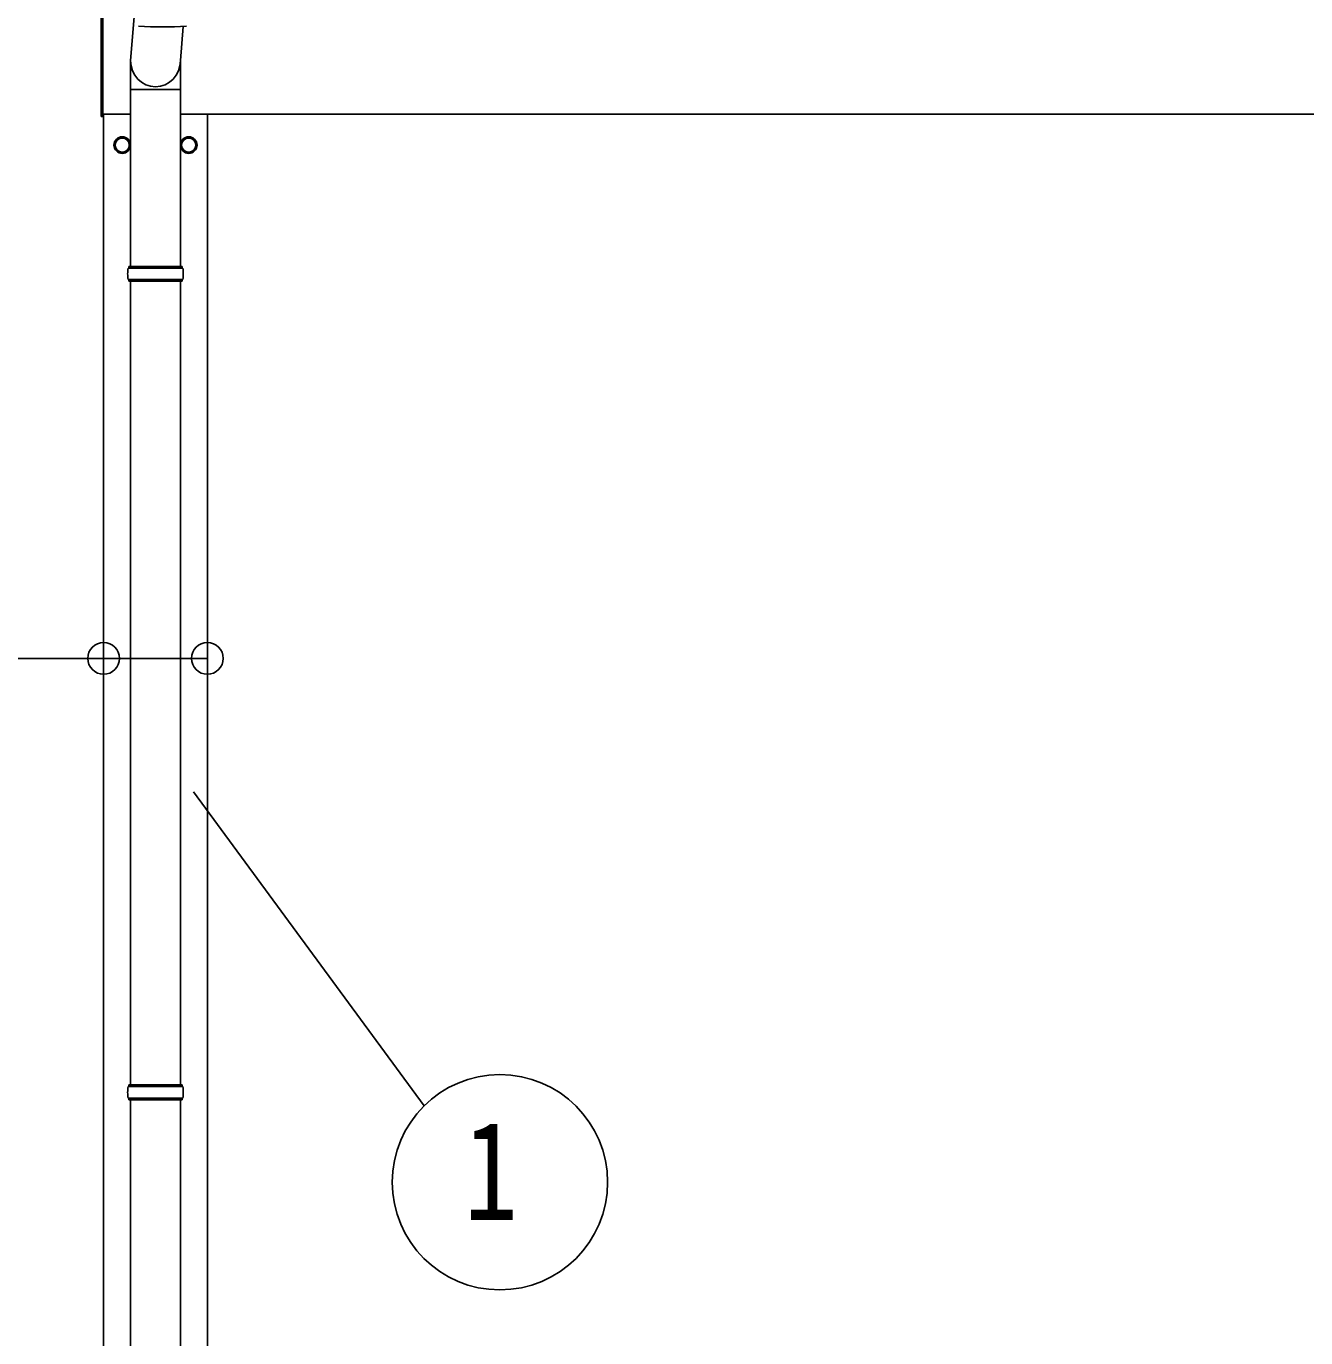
# Model space of a CAD drawing. Units: millimetres, scale not verified. Extents: x -18922 to 18922, y -13365 to 13365.
# Drawn here: x -16580 to -15039, y -5032 to -3453 of the extents above; entities that cross this region are included whole.
import ezdxf
from ezdxf.enums import TextEntityAlignment as Align

# ---------------------------------------------------------------- set-up
doc = ezdxf.new("R2010")
doc.units = ezdxf.units.MM
doc.header["$LTSCALE"] = 50
for name, color, linetype in [('0-5_YKK_13', 4, 'Continuous'), ('0-6_YKK_A1', 4, 'Continuous'), ('0-7_YKK_D', 6, 'Continuous')]:
    doc.layers.add(name, color=color, linetype=linetype)
doc.styles.add('ＭＳ ゴシック', font='')
doc.styles.get('ＭＳ ゴシック').set_extended_font_data('MS Gothic')

msp = doc.modelspace()

# ---------------------------------------------------------------- linework, layer by layer
at = {"layer": '0-5_YKK_13'}
for p, q in [((-16489.41, -3561.62), (-16489.41, -3340.76)), ((-16487.41, -3340.76), (-16487.41, -3561.62)), ((-16447.41, -3417.09), (-16453.97, -3494.4)), ((-16390.42, -3453.25), (-16393.85, -3494.4)), ((-16454.06, -3529.07), (-16454.06, -3494.4)), ((-16393.76, -3529.07), (-16393.76, -3494.4)), ((-16454.06, -3529.07), (-16423.91, -3529.07)), ((-16453.91, -3529.07), (-16453.91, -3742.13)), ((-16393.76, -3529.07), (-16423.91, -3529.07)), ((-16393.91, -3529.07), (-16393.91, -3742.13)), ((-16487.41, -3561.62), (-16489.41, -3561.62)), ((-16455.31, -3595.87), (-16455.41, -3595.87)), ((-16455.31, -3596.37), (-16455.41, -3596.37)), ((-16375.31, -3595.87), (-16375.41, -3595.87)), ((-16375.31, -3596.37), (-16375.41, -3596.37)), ((-16391.91, -3742.13), (-16455.91, -3742.13)), ((-16455.91, -3742.13), (-16455.91, -3744.13)), ((-16391.91, -3742.13), (-16391.91, -3744.13)), ((-16390.91, -3744.13), (-16456.91, -3744.13)), ((-16390.91, -3758.13), (-16456.91, -3758.13)), ((-16455.91, -3760.13), (-16455.91, -3758.13)), ((-16391.91, -3760.13), (-16455.91, -3760.13)), ((-16453.91, -3760.13), (-16453.91, -4727.62)), ((-16393.91, -3760.13), (-16393.91, -4727.62)), ((-16391.91, -3760.13), (-16391.91, -3758.13)), ((-16390.91, -4729.62), (-16456.91, -4729.62)), ((-16391.91, -4727.62), (-16455.91, -4727.62)), ((-16455.91, -4727.62), (-16455.91, -4729.62)), ((-16391.91, -4727.62), (-16391.91, -4729.62)), ((-16390.91, -4743.62), (-16456.91, -4743.62)), ((-16455.91, -4745.62), (-16455.91, -4743.62)), ((-16391.91, -4745.62), (-16455.91, -4745.62)), ((-16453.91, -4745.62), (-16453.91, -5650.12)), ((-16393.91, -4745.62), (-16393.91, -5650.12)), ((-16391.91, -4745.62), (-16391.91, -4743.62))]:
    msp.add_line(p, q, dxfattribs=at)
for points in [[(-16463.91, -3586.31), (-16472.41, -3591.22), (-16472.41, -3601.03), (-16463.91, -3605.94), (-16455.41, -3601.03), (-16455.41, -3591.22)], [(-16383.91, -3586.31), (-16392.41, -3591.22), (-16392.41, -3601.03), (-16383.91, -3605.94), (-16375.41, -3601.03), (-16375.41, -3591.22)]]:
    msp.add_lwpolyline(points, close=True, dxfattribs=at)
for centre, radius in [((-16463.91, -3596.12), 10), ((-16463.91, -3596.12), 8.5), ((-16383.91, -3596.12), 10), ((-16383.91, -3596.12), 8.5)]:
    msp.add_circle(centre, radius, dxfattribs=at)
for centre, radius, start, end in [((-16415.42, -2934.19), 519.67, 266.82357, 273.17802), ((-16463.91, -3596.12), 8.6, 171.25399, 188.74601), ((-16463.91, -3596.12), 8.6, 111.25399, 128.74601), ((-16463.91, -3596.12), 8.6, 51.25399, 68.74601), ((-16463.91, -3596.12), 8.6, 1.66581, 8.74601), ((-16463.91, -3596.12), 8.6, 351.25399, 358.33419), ((-16383.91, -3596.12), 8.6, 171.25399, 188.74601), ((-16383.91, -3596.12), 8.6, 111.25399, 128.74601), ((-16383.91, -3596.12), 8.6, 51.25399, 68.74601), ((-16383.91, -3596.12), 8.6, 1.66581, 8.74601), ((-16383.91, -3596.12), 8.6, 351.25399, 358.33419), ((-16463.91, -3596.12), 8.6, 231.25399, 248.74601), ((-16463.91, -3596.12), 8.6, 291.25399, 308.74601), ((-16383.91, -3596.12), 8.6, 231.25399, 248.74601), ((-16383.91, -3596.12), 8.6, 291.25399, 308.74601), ((-16408.16, -3751.13), 49.25, 171.82876, 180.00002), ((-16408.16, -3751.13), 49.25, 180.00002, 188.17127), ((-16439.66, -3751.13), 49.25, 359.99998, 8.17124), ((-16439.66, -3751.13), 49.25, 351.82873, 359.99998), ((-16408.16, -4736.62), 49.25, 171.82876, 180.00002), ((-16408.16, -4736.62), 49.25, 180.00002, 188.17127), ((-16439.66, -4736.62), 49.25, 359.99998, 8.17124), ((-16439.66, -4736.62), 49.25, 351.82873, 359.99998)]:
    msp.add_arc(centre, radius, start, end, dxfattribs=at)
msp.add_ellipse((-16423.91, -3494.4), major_axis=(0, -31.56), ratio=0.952301, start_param=4.712389, end_param=7.8539816, dxfattribs=at)
at = {"layer": '0-6_YKK_A1'}
for p, q in [((-16487.41, -3559.12), (-16453.91, -3559.12)), ((-16486.41, -6359.12), (-16486.41, -3559.12)), ((-16393.91, -3559.12), (-10502.41, -3559.12)), ((-16361.41, -3559.12), (-16361.41, -6359.12))]:
    msp.add_line(p, q, dxfattribs=at)
at = {"layer": '0-7_YKK_D'}
msp.add_line((-16377.95, -4374.78), (-16100.42, -4752.79), dxfattribs=at)
msp.add_lwpolyline([(-16361.41, -4214.12), (-16486.41, -4214.12), (-17251.41, -4214.12)], dxfattribs=at)
for centre, radius in [((-16486.41, -4214.12), 19.12), ((-16361.41, -4214.12), 19.12), ((-16009.12, -4844.77), 129.6)]:
    msp.add_circle(centre, radius, dxfattribs=at)

# ---------------------------------------------------------------- texts
at = {"layer": '0-7_YKK_D', "style": 'ＭＳ ゴシック', "width": 0.8}
msp.add_text('1', height=118.8, dxfattribs=at).set_placement((-16052.32, -4925.77), align=Align.BOTTOM_LEFT)

doc.saveas('drawing.dxf')
